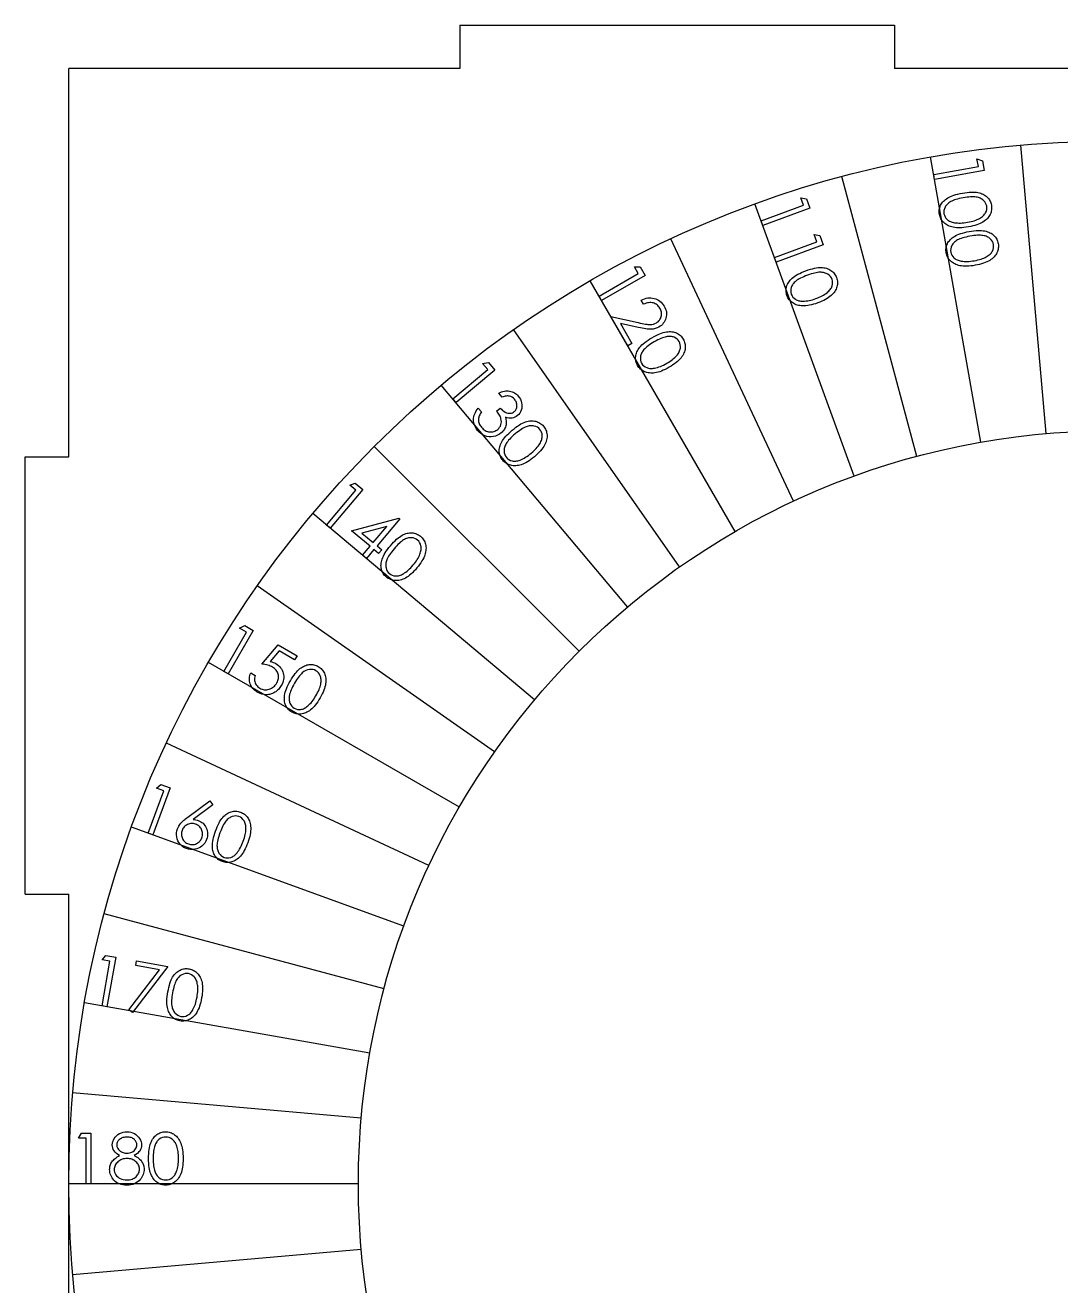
# Model space of a CAD drawing. Header units: millimetres. Extents: x 0 to 150, y -15 to 160.
# Drawn here: x 0 to 71.5, y 73 to 160 of the extents above; entities that cross this region are included whole.
import ezdxf

# ---------------------------------------------------------------- set-up
doc = ezdxf.new("R2010")
doc.units = ezdxf.units.MM

msp = doc.modelspace()

# ---------------------------------------------------------------- linework, layer by layer
at = {"color": 7, "linetype": 'Continuous', "lineweight": 25}
for p, q in [((30, 160), (30, 157)), ((30, 160), (60, 160)), ((60, 160), (60, 157)), ((3, 130.2), (3, 157)), ((30, 157), (3, 157)), ((90, 157), (60, 157)), ((0, 100), (0, 130.2)), ((0, 130.2), (3, 130.2)), ((0, 100), (3, 100)), ((3, 70.2), (3, 100))]:
    msp.add_line(p, q, dxfattribs=at)
at = {"color": 7, "linetype": 'Continuous'}
for p, q in [((70.468, 131.802), (68.725, 151.726)), ((65.97, 131.21), (62.497, 150.906)), ((61.541, 130.228), (56.365, 149.547)), ((57.215, 128.864), (50.375, 147.658)), ((53.024, 127.128), (44.571, 145.254)), ((49, 125.033), (39, 142.354)), ((45.174, 122.596), (33.702, 138.979)), ((41.575, 119.834), (28.719, 135.155)), ((38.23, 116.77), (24.088, 130.912)), ((35.166, 113.425), (19.845, 126.281)), ((32.404, 109.826), (16.021, 121.298)), ((29.967, 106), (12.646, 116)), ((27.872, 101.976), (9.746, 110.429)), ((26.136, 97.785), (7.342, 104.625)), ((24.772, 93.459), (5.453, 98.635)), ((23.79, 89.03), (4.094, 92.503)), ((23.198, 84.532), (3.274, 86.275)), ((23, 80), (3, 80)), ((23.198, 75.468), (3.274, 73.725))]:
    msp.add_line(p, q, dxfattribs=at)
at = {"color": 7, "linetype": 'Continuous', "flags": 128}
for points in [[(66.069, 150.629), (66.187, 149.957), (66.187, 149.957), (62.771, 149.355), (62.771, 149.355), (62.711, 149.694), (62.711, 149.694), (65.793, 150.237), (65.793, 150.237), (65.699, 150.774), (65.699, 150.774), (66.069, 150.629)], [(53.935, 148.004), (54.168, 147.365), (54.168, 147.365), (50.912, 146.18), (50.912, 146.18), (50.795, 146.502), (50.795, 146.502), (53.732, 147.571), (53.732, 147.571), (53.545, 148.083), (53.545, 148.083), (53.935, 148.004)], [(64.699, 148.405), (64.863, 148.431), (65.019, 148.452), (65.166, 148.466), (65.304, 148.474), (65.433, 148.476), (65.554, 148.471), (65.666, 148.461), (65.769, 148.444), (65.865, 148.422), (65.957, 148.395), (66.043, 148.363), (66.125, 148.326), (66.201, 148.285), (66.273, 148.239), (66.339, 148.188), (66.401, 148.133), (66.458, 148.073), (66.508, 148.011), (66.554, 147.946), (66.593, 147.878), (66.628, 147.806), (66.656, 147.732), (66.679, 147.655), (66.696, 147.574), (66.696, 147.574), (66.707, 147.491), (66.713, 147.41), (66.712, 147.329), (66.704, 147.249), (66.69, 147.17), (66.67, 147.092), (66.644, 147.015), (66.611, 146.939), (66.571, 146.864), (66.526, 146.792), (66.473, 146.723), (66.414, 146.655), (66.348, 146.591), (66.276, 146.529), (66.196, 146.469), (66.111, 146.412), (66.018, 146.357), (65.915, 146.306), (65.804, 146.259), (65.683, 146.214), (65.553, 146.174), (65.415, 146.137), (65.267, 146.103), (65.11, 146.073), (65.11, 146.073), (64.953, 146.048), (64.802, 146.029), (64.66, 146.016), (64.525, 146.01), (64.397, 146.01), (64.277, 146.016), (64.164, 146.028), (64.058, 146.047), (63.958, 146.071), (63.864, 146.1), (63.775, 146.133), (63.692, 146.172), (63.613, 146.214), (63.54, 146.262), (63.471, 146.315), (63.408, 146.372), (63.35, 146.433), (63.299, 146.496), (63.252, 146.563), (63.212, 146.633), (63.177, 146.705), (63.149, 146.781), (63.125, 146.86), (63.108, 146.941), (63.108, 146.941), (63.097, 147.022), (63.091, 147.103), (63.092, 147.182), (63.099, 147.261), (63.113, 147.338), (63.133, 147.414), (63.159, 147.49), (63.191, 147.564), (63.23, 147.637), (63.275, 147.707), (63.327, 147.774), (63.385, 147.84), (63.449, 147.901), (63.519, 147.962), (63.597, 148.018), (63.68, 148.073), (63.772, 148.125), (63.873, 148.174), (63.986, 148.22), (64.108, 148.262), (64.241, 148.302), (64.383, 148.34), (64.536, 148.374), (64.699, 148.405)], [(64.748, 148.081), (64.608, 148.054), (64.478, 148.026), (64.357, 147.997), (64.245, 147.965), (64.143, 147.932), (64.049, 147.897), (63.966, 147.861), (63.892, 147.823), (63.825, 147.783), (63.763, 147.74), (63.706, 147.696), (63.654, 147.649), (63.607, 147.599), (63.565, 147.548), (63.529, 147.494), (63.496, 147.438), (63.447, 147.324), (63.418, 147.21), (63.409, 147.097), (63.418, 146.984), (63.418, 146.984), (63.448, 146.874), (63.495, 146.77), (63.56, 146.674), (63.644, 146.585), (63.692, 146.545), (63.744, 146.508), (63.801, 146.474), (63.862, 146.445), (63.926, 146.419), (63.995, 146.397), (64.068, 146.379), (64.146, 146.365), (64.146, 146.365), (64.245, 146.352), (64.347, 146.343), (64.454, 146.339), (64.565, 146.341), (64.679, 146.346), (64.798, 146.357), (64.92, 146.372), (65.046, 146.393), (65.046, 146.393), (65.172, 146.416), (65.291, 146.443), (65.404, 146.472), (65.51, 146.503), (65.61, 146.538), (65.703, 146.574), (65.79, 146.613), (65.87, 146.655), (65.945, 146.699), (66.013, 146.745), (66.075, 146.792), (66.131, 146.841), (66.182, 146.892), (66.226, 146.944), (66.264, 146.998), (66.296, 147.054), (66.345, 147.168), (66.374, 147.281), (66.384, 147.394), (66.373, 147.505), (66.373, 147.505), (66.344, 147.615), (66.297, 147.719), (66.23, 147.816), (66.146, 147.906), (66.097, 147.947), (66.044, 147.985), (65.987, 148.018), (65.927, 148.049), (65.862, 148.075), (65.793, 148.097), (65.72, 148.116), (65.644, 148.131), (65.561, 148.141), (65.47, 148.147), (65.37, 148.148), (65.262, 148.145), (65.147, 148.136), (65.022, 148.122), (64.889, 148.104), (64.748, 148.081)], [(54.856, 145.474), (55.088, 144.835), (55.088, 144.835), (51.833, 143.65), (51.833, 143.65), (51.716, 143.972), (51.716, 143.972), (54.652, 145.041), (54.652, 145.041), (54.466, 145.553), (54.466, 145.553), (54.856, 145.474)], [(65.166, 145.753), (65.331, 145.78), (65.487, 145.8), (65.634, 145.815), (65.772, 145.823), (65.901, 145.825), (66.022, 145.82), (66.134, 145.809), (66.237, 145.793), (66.333, 145.77), (66.424, 145.744), (66.511, 145.711), (66.592, 145.675), (66.669, 145.633), (66.74, 145.588), (66.807, 145.537), (66.869, 145.481), (66.925, 145.422), (66.976, 145.359), (67.021, 145.294), (67.061, 145.226), (67.095, 145.155), (67.124, 145.08), (67.146, 145.003), (67.164, 144.923), (67.164, 144.923), (67.175, 144.84), (67.181, 144.758), (67.179, 144.678), (67.171, 144.598), (67.157, 144.519), (67.138, 144.441), (67.111, 144.364), (67.078, 144.287), (67.039, 144.213), (66.993, 144.141), (66.941, 144.071), (66.881, 144.004), (66.815, 143.94), (66.743, 143.877), (66.664, 143.818), (66.578, 143.76), (66.485, 143.705), (66.383, 143.655), (66.271, 143.607), (66.151, 143.563), (66.021, 143.522), (65.882, 143.485), (65.734, 143.452), (65.577, 143.421), (65.577, 143.421), (65.42, 143.396), (65.27, 143.377), (65.128, 143.365), (64.992, 143.358), (64.865, 143.358), (64.744, 143.365), (64.631, 143.377), (64.525, 143.396), (64.426, 143.419), (64.332, 143.448), (64.243, 143.482), (64.159, 143.52), (64.081, 143.563), (64.007, 143.611), (63.939, 143.663), (63.875, 143.72), (63.818, 143.781), (63.766, 143.845), (63.72, 143.912), (63.68, 143.982), (63.645, 144.054), (63.616, 144.13), (63.593, 144.208), (63.575, 144.289), (63.575, 144.289), (63.564, 144.371), (63.559, 144.451), (63.56, 144.531), (63.567, 144.609), (63.581, 144.686), (63.601, 144.763), (63.627, 144.838), (63.659, 144.913), (63.697, 144.986), (63.743, 145.056), (63.794, 145.123), (63.852, 145.188), (63.916, 145.25), (63.987, 145.31), (64.064, 145.367), (64.148, 145.422), (64.239, 145.474), (64.341, 145.523), (64.453, 145.568), (64.576, 145.611), (64.708, 145.651), (64.851, 145.688), (65.004, 145.723), (65.166, 145.753)], [(65.216, 145.429), (65.076, 145.403), (64.945, 145.375), (64.824, 145.345), (64.713, 145.314), (64.61, 145.281), (64.517, 145.246), (64.434, 145.209), (64.359, 145.171), (64.293, 145.131), (64.23, 145.089), (64.173, 145.045), (64.122, 144.998), (64.075, 144.948), (64.033, 144.897), (63.996, 144.843), (63.964, 144.787), (63.915, 144.672), (63.886, 144.559), (63.876, 144.446), (63.886, 144.333), (63.886, 144.333), (63.915, 144.223), (63.962, 144.119), (64.028, 144.023), (64.111, 143.934), (64.159, 143.893), (64.211, 143.856), (64.268, 143.822), (64.329, 143.794), (64.394, 143.768), (64.463, 143.746), (64.536, 143.728), (64.614, 143.714), (64.614, 143.714), (64.713, 143.701), (64.815, 143.692), (64.922, 143.688), (65.032, 143.689), (65.147, 143.695), (65.265, 143.705), (65.388, 143.721), (65.514, 143.741), (65.514, 143.741), (65.639, 143.765), (65.759, 143.792), (65.872, 143.82), (65.977, 143.852), (66.078, 143.886), (66.171, 143.923), (66.257, 143.962), (66.338, 144.003), (66.412, 144.048), (66.48, 144.093), (66.543, 144.14), (66.599, 144.19), (66.649, 144.24), (66.693, 144.293), (66.731, 144.347), (66.763, 144.403), (66.812, 144.517), (66.841, 144.629), (66.851, 144.742), (66.841, 144.854), (66.841, 144.854), (66.811, 144.964), (66.764, 145.068), (66.697, 145.164), (66.613, 145.254), (66.564, 145.296), (66.512, 145.333), (66.455, 145.367), (66.395, 145.397), (66.329, 145.423), (66.261, 145.446), (66.188, 145.465), (66.111, 145.479), (66.029, 145.49), (65.937, 145.496), (65.838, 145.497), (65.73, 145.493), (65.614, 145.484), (65.489, 145.471), (65.357, 145.453), (65.216, 145.429)], [(42.443, 143.313), (42.783, 142.724), (42.783, 142.724), (39.786, 140.993), (39.786, 140.993), (39.614, 141.29), (39.614, 141.29), (42.318, 142.852), (42.318, 142.852), (42.047, 143.323), (42.047, 143.323), (42.443, 143.313)], [(53.895, 143.047), (54.052, 143.101), (54.202, 143.148), (54.344, 143.188), (54.479, 143.22), (54.606, 143.244), (54.725, 143.261), (54.836, 143.269), (54.941, 143.27), (55.04, 143.265), (55.134, 143.254), (55.225, 143.238), (55.311, 143.216), (55.394, 143.189), (55.472, 143.156), (55.547, 143.118), (55.617, 143.074), (55.683, 143.026), (55.744, 142.973), (55.799, 142.917), (55.85, 142.857), (55.896, 142.792), (55.937, 142.724), (55.973, 142.652), (56.004, 142.576), (56.004, 142.576), (56.03, 142.497), (56.049, 142.417), (56.062, 142.338), (56.068, 142.258), (56.068, 142.177), (56.062, 142.097), (56.049, 142.017), (56.03, 141.936), (56.004, 141.856), (55.971, 141.777), (55.931, 141.699), (55.885, 141.623), (55.831, 141.548), (55.771, 141.474), (55.704, 141.402), (55.629, 141.33), (55.547, 141.261), (55.455, 141.193), (55.354, 141.127), (55.243, 141.063), (55.122, 141.001), (54.992, 140.941), (54.852, 140.882), (54.704, 140.825), (54.704, 140.825), (54.554, 140.773), (54.409, 140.728), (54.272, 140.691), (54.14, 140.661), (54.014, 140.638), (53.895, 140.624), (53.781, 140.616), (53.674, 140.616), (53.572, 140.622), (53.474, 140.635), (53.381, 140.652), (53.292, 140.676), (53.207, 140.704), (53.126, 140.738), (53.051, 140.778), (52.978, 140.823), (52.911, 140.873), (52.849, 140.927), (52.793, 140.984), (52.741, 141.046), (52.694, 141.111), (52.652, 141.18), (52.616, 141.254), (52.584, 141.331), (52.584, 141.331), (52.559, 141.409), (52.54, 141.487), (52.527, 141.565), (52.521, 141.644), (52.521, 141.722), (52.527, 141.801), (52.54, 141.88), (52.559, 141.959), (52.585, 142.036), (52.617, 142.114), (52.656, 142.189), (52.702, 142.263), (52.754, 142.335), (52.814, 142.406), (52.879, 142.476), (52.952, 142.544), (53.033, 142.611), (53.125, 142.677), (53.227, 142.741), (53.34, 142.805), (53.463, 142.867), (53.597, 142.928), (53.74, 142.988), (53.895, 143.047)], [(54, 142.736), (53.867, 142.686), (53.743, 142.636), (53.63, 142.585), (53.525, 142.536), (53.43, 142.485), (53.345, 142.435), (53.269, 142.385), (53.203, 142.334), (53.144, 142.283), (53.09, 142.231), (53.042, 142.177), (52.999, 142.122), (52.962, 142.065), (52.93, 142.008), (52.903, 141.948), (52.881, 141.887), (52.853, 141.766), (52.844, 141.649), (52.854, 141.536), (52.883, 141.427), (52.883, 141.427), (52.931, 141.324), (52.994, 141.231), (53.075, 141.147), (53.173, 141.074), (53.227, 141.042), (53.285, 141.015), (53.346, 140.992), (53.412, 140.973), (53.48, 140.959), (53.551, 140.95), (53.626, 140.945), (53.705, 140.945), (53.705, 140.945), (53.804, 140.949), (53.907, 140.958), (54.012, 140.973), (54.121, 140.993), (54.233, 141.018), (54.347, 141.049), (54.465, 141.086), (54.585, 141.128), (54.585, 141.128), (54.704, 141.173), (54.817, 141.22), (54.923, 141.268), (55.022, 141.318), (55.115, 141.368), (55.2, 141.42), (55.279, 141.474), (55.35, 141.529), (55.415, 141.585), (55.475, 141.641), (55.528, 141.698), (55.575, 141.757), (55.615, 141.815), (55.65, 141.874), (55.678, 141.934), (55.699, 141.995), (55.727, 142.116), (55.737, 142.232), (55.727, 142.344), (55.698, 142.452), (55.698, 142.452), (55.65, 142.555), (55.585, 142.649), (55.503, 142.733), (55.404, 142.806), (55.349, 142.838), (55.291, 142.866), (55.229, 142.89), (55.164, 142.909), (55.096, 142.923), (55.024, 142.933), (54.949, 142.939), (54.871, 142.94), (54.788, 142.937), (54.697, 142.926), (54.599, 142.91), (54.494, 142.888), (54.382, 142.859), (54.262, 142.824), (54.134, 142.783), (54, 142.736)], [(42.683, 140.728), (42.517, 141.015), (42.517, 141.015), (42.63, 141.07), (42.743, 141.115), (42.855, 141.148), (42.968, 141.169), (43.081, 141.178), (43.193, 141.177), (43.306, 141.164), (43.418, 141.14), (43.527, 141.105), (43.63, 141.061), (43.726, 141.009), (43.815, 140.946), (43.899, 140.874), (43.975, 140.793), (44.045, 140.702), (44.109, 140.603), (44.109, 140.603), (44.163, 140.5), (44.206, 140.396), (44.237, 140.293), (44.258, 140.19), (44.268, 140.087), (44.265, 139.984), (44.253, 139.881), (44.228, 139.779), (44.195, 139.679), (44.153, 139.586), (44.105, 139.5), (44.048, 139.419), (43.984, 139.345), (43.913, 139.277), (43.834, 139.215), (43.747, 139.16), (43.747, 139.16), (43.617, 139.095), (43.482, 139.048), (43.342, 139.018), (43.198, 139.006), (43.12, 139.006), (43.033, 139.011), (42.937, 139.02), (42.832, 139.034), (42.717, 139.052), (42.594, 139.074), (42.461, 139.102), (42.32, 139.132), (42.32, 139.132), (41.084, 139.414), (41.084, 139.414), (41.883, 138.03), (41.883, 138.03), (41.593, 137.862), (41.593, 137.862), (40.418, 139.898), (40.418, 139.898), (42.316, 139.467), (42.316, 139.467), (42.454, 139.435), (42.583, 139.409), (42.7, 139.386), (42.807, 139.367), (42.904, 139.352), (42.99, 139.341), (43.066, 139.335), (43.131, 139.333), (43.249, 139.34), (43.362, 139.362), (43.47, 139.398), (43.572, 139.448), (43.572, 139.448), (43.632, 139.487), (43.687, 139.53), (43.737, 139.578), (43.78, 139.631), (43.818, 139.688), (43.85, 139.75), (43.877, 139.817), (43.898, 139.888), (43.913, 139.961), (43.92, 140.033), (43.92, 140.105), (43.914, 140.176), (43.899, 140.247), (43.878, 140.317), (43.85, 140.385), (43.814, 140.454), (43.814, 140.454), (43.77, 140.523), (43.722, 140.585), (43.67, 140.641), (43.614, 140.69), (43.553, 140.732), (43.489, 140.768), (43.419, 140.798), (43.346, 140.821), (43.27, 140.837), (43.192, 140.845), (43.111, 140.845), (43.03, 140.838), (42.946, 140.822), (42.86, 140.798), (42.773, 140.767), (42.683, 140.728)], [(43.266, 138.423), (43.411, 138.505), (43.551, 138.577), (43.683, 138.64), (43.81, 138.695), (43.932, 138.741), (44.046, 138.777), (44.155, 138.805), (44.257, 138.825), (44.355, 138.837), (44.45, 138.843), (44.542, 138.843), (44.631, 138.836), (44.716, 138.824), (44.799, 138.805), (44.879, 138.78), (44.956, 138.749), (45.029, 138.713), (45.098, 138.672), (45.163, 138.626), (45.224, 138.575), (45.28, 138.52), (45.332, 138.46), (45.38, 138.395), (45.424, 138.326), (45.424, 138.326), (45.462, 138.252), (45.495, 138.178), (45.521, 138.101), (45.541, 138.024), (45.555, 137.945), (45.562, 137.865), (45.564, 137.784), (45.559, 137.701), (45.548, 137.618), (45.529, 137.535), (45.504, 137.452), (45.471, 137.368), (45.431, 137.285), (45.385, 137.202), (45.331, 137.119), (45.271, 137.036), (45.202, 136.953), (45.123, 136.87), (45.035, 136.788), (44.937, 136.706), (44.829, 136.623), (44.711, 136.541), (44.584, 136.459), (44.448, 136.377), (44.448, 136.377), (44.309, 136.3), (44.175, 136.231), (44.046, 136.171), (43.921, 136.119), (43.802, 136.075), (43.687, 136.039), (43.576, 136.012), (43.471, 135.994), (43.369, 135.983), (43.271, 135.978), (43.177, 135.978), (43.085, 135.986), (42.996, 136), (42.911, 136.019), (42.829, 136.044), (42.75, 136.077), (42.675, 136.114), (42.605, 136.156), (42.539, 136.203), (42.478, 136.255), (42.42, 136.311), (42.367, 136.372), (42.319, 136.438), (42.275, 136.508), (42.275, 136.508), (42.236, 136.58), (42.204, 136.654), (42.178, 136.729), (42.159, 136.805), (42.145, 136.882), (42.137, 136.96), (42.135, 137.04), (42.14, 137.121), (42.152, 137.202), (42.17, 137.283), (42.196, 137.364), (42.228, 137.445), (42.267, 137.525), (42.313, 137.605), (42.365, 137.685), (42.425, 137.764), (42.494, 137.844), (42.572, 137.925), (42.662, 138.006), (42.762, 138.088), (42.872, 138.171), (42.993, 138.254), (43.125, 138.338), (43.266, 138.423)], [(43.423, 138.136), (43.301, 138.064), (43.189, 137.993), (43.085, 137.924), (42.991, 137.856), (42.907, 137.79), (42.832, 137.726), (42.766, 137.663), (42.709, 137.602), (42.66, 137.542), (42.616, 137.481), (42.579, 137.42), (42.546, 137.358), (42.519, 137.296), (42.497, 137.233), (42.48, 137.17), (42.47, 137.107), (42.463, 136.983), (42.474, 136.866), (42.504, 136.757), (42.552, 136.654), (42.552, 136.654), (42.616, 136.561), (42.696, 136.48), (42.79, 136.412), (42.898, 136.357), (42.958, 136.335), (43.02, 136.319), (43.084, 136.307), (43.151, 136.3), (43.22, 136.298), (43.292, 136.301), (43.367, 136.309), (43.444, 136.322), (43.444, 136.322), (43.542, 136.343), (43.641, 136.37), (43.742, 136.403), (43.845, 136.442), (43.951, 136.486), (44.059, 136.537), (44.168, 136.593), (44.279, 136.654), (44.279, 136.654), (44.39, 136.72), (44.492, 136.785), (44.588, 136.851), (44.677, 136.917), (44.758, 136.983), (44.833, 137.05), (44.901, 137.116), (44.962, 137.182), (45.017, 137.249), (45.065, 137.315), (45.107, 137.38), (45.143, 137.445), (45.173, 137.51), (45.197, 137.574), (45.213, 137.638), (45.225, 137.702), (45.232, 137.825), (45.22, 137.941), (45.192, 138.05), (45.144, 138.151), (45.144, 138.151), (45.079, 138.245), (44.999, 138.326), (44.903, 138.394), (44.793, 138.449), (44.734, 138.472), (44.671, 138.488), (44.606, 138.501), (44.539, 138.508), (44.469, 138.511), (44.397, 138.508), (44.323, 138.501), (44.246, 138.488), (44.164, 138.47), (44.077, 138.444), (43.984, 138.411), (43.884, 138.371), (43.778, 138.324), (43.666, 138.268), (43.547, 138.206), (43.423, 138.136)], [(31.972, 136.71), (32.414, 136.184), (32.414, 136.184), (29.739, 133.94), (29.739, 133.94), (29.516, 134.206), (29.516, 134.206), (31.929, 136.231), (31.929, 136.231), (31.576, 136.651), (31.576, 136.651), (31.972, 136.71)], [(32.919, 134.324), (32.689, 134.597), (32.689, 134.597), (32.787, 134.644), (32.883, 134.682), (32.979, 134.712), (33.073, 134.734), (33.166, 134.747), (33.258, 134.752), (33.348, 134.75), (33.438, 134.738), (33.525, 134.719), (33.608, 134.693), (33.688, 134.66), (33.765, 134.621), (33.838, 134.574), (33.907, 134.52), (33.972, 134.458), (34.035, 134.39), (34.035, 134.39), (34.115, 134.282), (34.181, 134.168), (34.23, 134.047), (34.266, 133.919), (34.286, 133.79), (34.289, 133.665), (34.274, 133.543), (34.244, 133.424), (34.198, 133.312), (34.141, 133.211), (34.071, 133.12), (33.989, 133.041), (33.989, 133.041), (33.901, 132.976), (33.808, 132.925), (33.709, 132.889), (33.608, 132.867), (33.5, 132.859), (33.39, 132.867), (33.274, 132.889), (33.153, 132.925), (33.153, 132.925), (33.187, 132.797), (33.205, 132.669), (33.205, 132.542), (33.189, 132.416), (33.189, 132.416), (33.17, 132.33), (33.144, 132.248), (33.112, 132.17), (33.074, 132.096), (33.029, 132.027), (32.979, 131.961), (32.923, 131.9), (32.86, 131.843), (32.86, 131.843), (32.74, 131.756), (32.612, 131.686), (32.473, 131.633), (32.325, 131.598), (32.173, 131.582), (32.023, 131.587), (31.876, 131.612), (31.731, 131.658), (31.592, 131.723), (31.462, 131.806), (31.341, 131.907), (31.23, 132.026), (31.23, 132.026), (31.162, 132.113), (31.103, 132.202), (31.054, 132.293), (31.014, 132.385), (30.983, 132.479), (30.961, 132.575), (30.948, 132.671), (30.945, 132.77), (30.951, 132.87), (30.968, 132.969), (30.994, 133.068), (31.03, 133.168), (31.077, 133.267), (31.133, 133.366), (31.2, 133.464), (31.276, 133.563), (31.276, 133.563), (31.496, 133.302), (31.496, 133.302), (31.448, 133.231), (31.407, 133.161), (31.372, 133.094), (31.342, 133.029), (31.319, 132.966), (31.302, 132.904), (31.291, 132.845), (31.286, 132.787), (31.286, 132.787), (31.287, 132.716), (31.295, 132.645), (31.311, 132.575), (31.333, 132.507), (31.363, 132.439), (31.398, 132.372), (31.442, 132.306), (31.492, 132.242), (31.492, 132.242), (31.555, 132.173), (31.619, 132.113), (31.687, 132.06), (31.757, 132.016), (31.829, 131.98), (31.903, 131.952), (31.98, 131.932), (32.06, 131.92), (32.139, 131.917), (32.215, 131.92), (32.289, 131.93), (32.36, 131.948), (32.428, 131.972), (32.494, 132.004), (32.557, 132.042), (32.617, 132.088), (32.617, 132.088), (32.689, 132.158), (32.75, 132.237), (32.799, 132.325), (32.835, 132.422), (32.859, 132.523), (32.868, 132.625), (32.862, 132.727), (32.842, 132.83), (32.825, 132.883), (32.803, 132.941), (32.774, 133.001), (32.74, 133.066), (32.7, 133.134), (32.653, 133.206), (32.601, 133.282), (32.543, 133.361), (32.543, 133.361), (32.788, 133.567), (32.788, 133.567), (32.867, 133.48), (32.951, 133.405), (33.04, 133.34), (33.133, 133.286), (33.226, 133.245), (33.316, 133.218), (33.401, 133.205), (33.482, 133.206), (33.558, 133.219), (33.629, 133.243), (33.695, 133.276), (33.757, 133.321), (33.757, 133.321), (33.798, 133.358), (33.834, 133.4), (33.865, 133.445), (33.891, 133.492), (33.911, 133.542), (33.927, 133.596), (33.937, 133.653), (33.942, 133.713), (33.942, 133.774), (33.936, 133.834), (33.923, 133.893), (33.906, 133.95), (33.882, 134.007), (33.852, 134.063), (33.816, 134.118), (33.775, 134.171), (33.775, 134.171), (33.698, 134.25), (33.615, 134.312), (33.524, 134.358), (33.426, 134.388), (33.374, 134.397), (33.319, 134.401), (33.26, 134.4), (33.198, 134.395), (33.133, 134.384), (33.065, 134.369), (32.994, 134.348), (32.919, 134.324)], [(33.616, 132.033), (33.747, 132.139), (33.872, 132.236), (33.993, 132.322), (34.109, 132.399), (34.221, 132.466), (34.329, 132.522), (34.432, 132.569), (34.53, 132.606), (34.625, 132.635), (34.719, 132.658), (34.81, 132.674), (34.899, 132.683), (34.986, 132.685), (35.072, 132.681), (35.156, 132.671), (35.237, 132.653), (35.317, 132.63), (35.392, 132.602), (35.465, 132.567), (35.534, 132.528), (35.599, 132.482), (35.662, 132.432), (35.72, 132.376), (35.776, 132.315), (35.776, 132.315), (35.827, 132.249), (35.873, 132.18), (35.913, 132.109), (35.946, 132.036), (35.974, 131.959), (35.995, 131.882), (36.011, 131.801), (36.021, 131.717), (36.024, 131.633), (36.021, 131.546), (36.009, 131.459), (35.992, 131.371), (35.967, 131.281), (35.936, 131.191), (35.896, 131.099), (35.851, 131.006), (35.797, 130.911), (35.733, 130.816), (35.659, 130.718), (35.577, 130.619), (35.484, 130.519), (35.382, 130.416), (35.27, 130.312), (35.148, 130.207), (35.148, 130.207), (35.024, 130.106), (34.903, 130.014), (34.785, 129.932), (34.671, 129.858), (34.559, 129.794), (34.451, 129.739), (34.346, 129.693), (34.245, 129.655), (34.146, 129.627), (34.049, 129.604), (33.954, 129.589), (33.862, 129.58), (33.772, 129.578), (33.684, 129.583), (33.598, 129.594), (33.515, 129.611), (33.434, 129.635), (33.357, 129.665), (33.283, 129.7), (33.213, 129.74), (33.146, 129.787), (33.083, 129.838), (33.023, 129.895), (32.966, 129.957), (32.966, 129.957), (32.915, 130.022), (32.87, 130.089), (32.832, 130.16), (32.799, 130.232), (32.772, 130.306), (32.75, 130.383), (32.735, 130.461), (32.726, 130.542), (32.723, 130.625), (32.727, 130.709), (32.738, 130.794), (32.756, 130.88), (32.781, 130.967), (32.812, 131.054), (32.85, 131.143), (32.896, 131.232), (32.95, 131.323), (33.014, 131.417), (33.088, 131.514), (33.174, 131.613), (33.269, 131.714), (33.374, 131.818), (33.49, 131.924), (33.616, 132.033)], [(33.823, 131.776), (33.715, 131.683), (33.615, 131.593), (33.524, 131.506), (33.442, 131.422), (33.37, 131.342), (33.306, 131.265), (33.252, 131.192), (33.206, 131.121), (33.168, 131.052), (33.135, 130.984), (33.108, 130.917), (33.086, 130.849), (33.07, 130.783), (33.06, 130.717), (33.054, 130.652), (33.055, 130.587), (33.069, 130.462), (33.102, 130.348), (33.15, 130.244), (33.216, 130.151), (33.216, 130.151), (33.297, 130.07), (33.39, 130.004), (33.495, 129.953), (33.612, 129.917), (33.675, 129.906), (33.739, 129.899), (33.805, 129.899), (33.873, 129.904), (33.942, 129.914), (34.013, 129.93), (34.086, 129.951), (34.16, 129.977), (34.16, 129.977), (34.253, 130.015), (34.347, 130.059), (34.442, 130.11), (34.538, 130.167), (34.635, 130.229), (34.733, 130.298), (34.832, 130.373), (34.932, 130.454), (34.932, 130.454), (35.03, 130.538), (35.12, 130.622), (35.204, 130.704), (35.28, 130.784), (35.35, 130.864), (35.413, 130.943), (35.469, 131.021), (35.518, 131.098), (35.561, 131.173), (35.597, 131.247), (35.627, 131.32), (35.652, 131.391), (35.67, 131.46), (35.682, 131.528), (35.687, 131.595), (35.687, 131.66), (35.673, 131.783), (35.642, 131.897), (35.594, 131.999), (35.529, 132.092), (35.529, 132.092), (35.448, 132.173), (35.354, 132.24), (35.248, 132.29), (35.129, 132.326), (35.066, 132.337), (35, 132.344), (34.934, 132.345), (34.866, 132.341), (34.796, 132.331), (34.725, 132.316), (34.652, 132.295), (34.578, 132.27), (34.5, 132.238), (34.418, 132.197), (34.331, 132.148), (34.239, 132.09), (34.142, 132.025), (34.041, 131.95), (33.935, 131.867), (33.823, 131.776)], [(22.778, 128.377), (23.304, 127.936), (23.304, 127.936), (21.06, 125.261), (21.06, 125.261), (20.794, 125.484), (20.794, 125.484), (22.819, 127.897), (22.819, 127.897), (22.399, 128.25), (22.399, 128.25), (22.778, 128.377)], [(25.794, 125.961), (25.849, 125.916), (25.849, 125.916), (24.285, 124.052), (24.285, 124.052), (24.608, 123.781), (24.608, 123.781), (24.393, 123.524), (24.393, 123.524), (24.069, 123.796), (24.069, 123.796), (23.548, 123.174), (23.548, 123.174), (23.28, 123.398), (23.28, 123.398), (23.802, 124.02), (23.802, 124.02), (22.524, 125.093), (22.524, 125.093), (25.794, 125.961)], [(24.017, 124.277), (24.952, 125.391), (24.952, 125.391), (23.23, 124.937), (23.23, 124.937), (24.017, 124.277)], [(25.209, 124.056), (25.319, 124.183), (25.426, 124.3), (25.53, 124.406), (25.632, 124.502), (25.73, 124.587), (25.826, 124.661), (25.919, 124.726), (26.01, 124.779), (26.098, 124.824), (26.187, 124.863), (26.274, 124.894), (26.36, 124.919), (26.446, 124.936), (26.531, 124.947), (26.615, 124.951), (26.698, 124.948), (26.78, 124.939), (26.86, 124.924), (26.937, 124.903), (27.012, 124.876), (27.084, 124.843), (27.154, 124.804), (27.222, 124.76), (27.287, 124.708), (27.287, 124.708), (27.35, 124.652), (27.407, 124.593), (27.458, 124.53), (27.504, 124.463), (27.544, 124.393), (27.579, 124.32), (27.608, 124.243), (27.632, 124.163), (27.65, 124.08), (27.661, 123.995), (27.666, 123.907), (27.664, 123.817), (27.655, 123.725), (27.639, 123.63), (27.617, 123.533), (27.588, 123.433), (27.551, 123.331), (27.505, 123.225), (27.45, 123.116), (27.386, 123.005), (27.312, 122.889), (27.228, 122.77), (27.137, 122.649), (27.035, 122.524), (27.035, 122.524), (26.93, 122.403), (26.827, 122.292), (26.726, 122.19), (26.626, 122.097), (26.527, 122.015), (26.431, 121.942), (26.335, 121.878), (26.241, 121.824), (26.149, 121.778), (26.058, 121.74), (25.967, 121.708), (25.878, 121.684), (25.79, 121.665), (25.702, 121.655), (25.615, 121.651), (25.53, 121.654), (25.446, 121.664), (25.365, 121.68), (25.286, 121.701), (25.21, 121.729), (25.136, 121.762), (25.065, 121.802), (24.996, 121.848), (24.929, 121.899), (24.929, 121.899), (24.868, 121.954), (24.812, 122.013), (24.762, 122.075), (24.716, 122.14), (24.677, 122.209), (24.643, 122.28), (24.614, 122.355), (24.591, 122.434), (24.574, 122.515), (24.564, 122.598), (24.559, 122.684), (24.562, 122.771), (24.572, 122.86), (24.587, 122.952), (24.61, 123.046), (24.639, 123.142), (24.676, 123.242), (24.723, 123.345), (24.78, 123.453), (24.847, 123.566), (24.922, 123.682), (25.009, 123.803), (25.104, 123.927), (25.209, 124.056)], [(25.457, 123.84), (25.366, 123.729), (25.284, 123.623), (25.21, 123.521), (25.144, 123.425), (25.087, 123.333), (25.037, 123.247), (24.996, 123.164), (24.964, 123.087), (24.938, 123.012), (24.918, 122.939), (24.903, 122.869), (24.893, 122.799), (24.889, 122.731), (24.89, 122.663), (24.896, 122.598), (24.908, 122.534), (24.944, 122.414), (24.995, 122.308), (25.061, 122.214), (25.142, 122.133), (25.142, 122.133), (25.236, 122.067), (25.339, 122.018), (25.451, 121.986), (25.573, 121.971), (25.637, 121.971), (25.701, 121.977), (25.766, 121.987), (25.832, 122.004), (25.898, 122.027), (25.966, 122.055), (26.034, 122.088), (26.102, 122.127), (26.102, 122.127), (26.187, 122.18), (26.272, 122.24), (26.357, 122.306), (26.442, 122.379), (26.527, 122.457), (26.611, 122.542), (26.696, 122.633), (26.78, 122.731), (26.78, 122.731), (26.861, 122.83), (26.936, 122.928), (27.004, 123.023), (27.066, 123.116), (27.12, 123.207), (27.169, 123.295), (27.21, 123.381), (27.245, 123.465), (27.274, 123.547), (27.297, 123.627), (27.315, 123.703), (27.326, 123.777), (27.332, 123.849), (27.332, 123.918), (27.326, 123.985), (27.315, 124.049), (27.279, 124.168), (27.228, 124.274), (27.163, 124.367), (27.083, 124.446), (27.083, 124.446), (26.989, 124.513), (26.885, 124.562), (26.771, 124.593), (26.648, 124.608), (26.583, 124.608), (26.519, 124.603), (26.453, 124.593), (26.387, 124.577), (26.32, 124.555), (26.253, 124.527), (26.184, 124.495), (26.115, 124.457), (26.044, 124.412), (25.971, 124.357), (25.893, 124.294), (25.813, 124.221), (25.729, 124.14), (25.642, 124.049), (25.551, 123.949), (25.457, 123.84)], [(15.149, 118.551), (15.738, 118.211), (15.738, 118.211), (14.007, 115.214), (14.007, 115.214), (13.71, 115.386), (13.71, 115.386), (15.272, 118.09), (15.272, 118.09), (14.801, 118.361), (14.801, 118.361), (15.149, 118.551)], [(18.761, 116.466), (18.596, 116.181), (18.596, 116.181), (17.528, 116.797), (17.528, 116.797), (16.908, 116.067), (16.908, 116.067), (17.018, 116.036), (17.118, 116.001), (17.21, 115.963), (17.293, 115.92), (17.293, 115.92), (17.391, 115.858), (17.479, 115.79), (17.558, 115.715), (17.627, 115.635), (17.688, 115.549), (17.738, 115.457), (17.779, 115.359), (17.81, 115.255), (17.831, 115.149), (17.842, 115.042), (17.841, 114.935), (17.829, 114.828), (17.806, 114.721), (17.772, 114.614), (17.727, 114.507), (17.671, 114.4), (17.671, 114.4), (17.627, 114.329), (17.579, 114.261), (17.528, 114.197), (17.473, 114.136), (17.416, 114.08), (17.354, 114.028), (17.289, 113.981), (17.221, 113.937), (17.151, 113.897), (17.08, 113.864), (17.008, 113.835), (16.935, 113.812), (16.861, 113.794), (16.786, 113.781), (16.71, 113.774), (16.633, 113.772), (16.479, 113.784), (16.325, 113.819), (16.171, 113.874), (16.018, 113.952), (16.018, 113.952), (15.931, 114.007), (15.851, 114.067), (15.779, 114.132), (15.715, 114.202), (15.657, 114.277), (15.608, 114.357), (15.566, 114.441), (15.532, 114.53), (15.506, 114.623), (15.488, 114.716), (15.48, 114.809), (15.48, 114.903), (15.488, 114.997), (15.506, 115.091), (15.532, 115.187), (15.566, 115.282), (15.566, 115.282), (15.874, 115.104), (15.874, 115.104), (15.846, 115.01), (15.83, 114.92), (15.823, 114.835), (15.828, 114.756), (15.844, 114.678), (15.868, 114.603), (15.903, 114.528), (15.947, 114.454), (16.001, 114.385), (16.06, 114.323), (16.126, 114.268), (16.198, 114.221), (16.198, 114.221), (16.273, 114.183), (16.348, 114.153), (16.426, 114.132), (16.505, 114.118), (16.585, 114.114), (16.667, 114.118), (16.75, 114.131), (16.834, 114.152), (16.917, 114.181), (16.996, 114.218), (17.07, 114.261), (17.139, 114.313), (17.204, 114.371), (17.263, 114.437), (17.319, 114.51), (17.37, 114.591), (17.37, 114.591), (17.41, 114.666), (17.442, 114.742), (17.465, 114.818), (17.481, 114.894), (17.488, 114.969), (17.488, 115.044), (17.48, 115.119), (17.463, 115.194), (17.439, 115.267), (17.407, 115.337), (17.369, 115.403), (17.322, 115.465), (17.268, 115.524), (17.207, 115.579), (17.138, 115.631), (17.062, 115.678), (17.062, 115.678), (16.992, 115.715), (16.916, 115.749), (16.834, 115.78), (16.745, 115.808), (16.65, 115.832), (16.549, 115.854), (16.441, 115.873), (16.327, 115.889), (16.327, 115.889), (17.463, 117.216), (17.463, 117.216), (18.761, 116.466)], [(18.307, 114.729), (18.392, 114.872), (18.477, 115.004), (18.559, 115.126), (18.642, 115.236), (18.724, 115.336), (18.805, 115.426), (18.884, 115.504), (18.963, 115.572), (19.043, 115.631), (19.122, 115.684), (19.202, 115.729), (19.282, 115.769), (19.362, 115.8), (19.444, 115.825), (19.525, 115.844), (19.607, 115.856), (19.688, 115.86), (19.769, 115.86), (19.847, 115.852), (19.925, 115.839), (20.002, 115.819), (20.077, 115.793), (20.151, 115.761), (20.223, 115.722), (20.223, 115.722), (20.293, 115.678), (20.359, 115.63), (20.42, 115.577), (20.476, 115.52), (20.528, 115.459), (20.574, 115.394), (20.616, 115.324), (20.653, 115.25), (20.685, 115.172), (20.711, 115.091), (20.73, 115.006), (20.743, 114.917), (20.75, 114.826), (20.752, 114.731), (20.747, 114.632), (20.736, 114.53), (20.718, 114.423), (20.691, 114.312), (20.656, 114.197), (20.612, 114.076), (20.56, 113.951), (20.499, 113.822), (20.43, 113.687), (20.353, 113.547), (20.353, 113.547), (20.272, 113.411), (20.19, 113.285), (20.108, 113.167), (20.026, 113.06), (19.944, 112.963), (19.862, 112.874), (19.78, 112.796), (19.698, 112.727), (19.616, 112.667), (19.533, 112.613), (19.451, 112.567), (19.367, 112.527), (19.284, 112.494), (19.2, 112.468), (19.117, 112.45), (19.033, 112.438), (18.949, 112.433), (18.867, 112.435), (18.787, 112.443), (18.707, 112.456), (18.63, 112.476), (18.554, 112.502), (18.479, 112.535), (18.405, 112.574), (18.405, 112.574), (18.336, 112.617), (18.271, 112.665), (18.211, 112.717), (18.156, 112.773), (18.105, 112.833), (18.06, 112.897), (18.019, 112.966), (17.982, 113.038), (17.952, 113.114), (17.927, 113.193), (17.909, 113.276), (17.896, 113.362), (17.89, 113.451), (17.889, 113.544), (17.895, 113.639), (17.907, 113.738), (17.926, 113.841), (17.954, 113.951), (17.991, 114.066), (18.036, 114.187), (18.091, 114.314), (18.154, 114.446), (18.226, 114.584), (18.307, 114.729)], [(18.586, 114.559), (18.517, 114.436), (18.454, 114.318), (18.4, 114.207), (18.352, 114.101), (18.311, 114.001), (18.278, 113.908), (18.252, 113.821), (18.234, 113.74), (18.222, 113.662), (18.215, 113.588), (18.212, 113.516), (18.215, 113.447), (18.222, 113.379), (18.235, 113.314), (18.252, 113.251), (18.274, 113.191), (18.33, 113.08), (18.398, 112.984), (18.479, 112.904), (18.571, 112.839), (18.571, 112.839), (18.674, 112.791), (18.784, 112.761), (18.899, 112.749), (19.02, 112.755), (19.083, 112.766), (19.144, 112.783), (19.206, 112.804), (19.268, 112.832), (19.329, 112.865), (19.39, 112.904), (19.451, 112.949), (19.511, 112.998), (19.511, 112.998), (19.585, 113.065), (19.657, 113.138), (19.728, 113.217), (19.799, 113.302), (19.868, 113.393), (19.936, 113.49), (20.002, 113.594), (20.068, 113.703), (20.068, 113.703), (20.13, 113.815), (20.187, 113.923), (20.237, 114.028), (20.281, 114.129), (20.319, 114.228), (20.351, 114.322), (20.376, 114.413), (20.396, 114.502), (20.41, 114.587), (20.419, 114.668), (20.422, 114.746), (20.421, 114.82), (20.414, 114.891), (20.402, 114.959), (20.385, 115.023), (20.363, 115.083), (20.307, 115.193), (20.24, 115.288), (20.16, 115.368), (20.068, 115.431), (20.068, 115.431), (19.965, 115.48), (19.855, 115.51), (19.739, 115.522), (19.616, 115.515), (19.491, 115.487), (19.366, 115.439), (19.243, 115.368), (19.122, 115.276), (19.061, 115.22), (18.998, 115.154), (18.933, 115.078), (18.867, 114.993), (18.799, 114.899), (18.73, 114.795), (18.659, 114.682), (18.586, 114.559)], [(9.366, 107.576), (10.005, 107.343), (10.005, 107.343), (8.82, 104.088), (8.82, 104.088), (8.498, 104.205), (8.498, 104.205), (9.566, 107.141), (9.566, 107.141), (9.054, 107.328), (9.054, 107.328), (9.366, 107.576)], [(12.749, 106.437), (12.953, 106.164), (12.953, 106.164), (11.589, 105.152), (11.589, 105.152), (11.686, 105.146), (11.777, 105.134), (11.863, 105.115), (11.943, 105.091), (11.943, 105.091), (12.036, 105.051), (12.123, 105.005), (12.203, 104.952), (12.276, 104.891), (12.341, 104.822), (12.401, 104.746), (12.453, 104.662), (12.498, 104.572), (12.536, 104.477), (12.563, 104.381), (12.58, 104.284), (12.588, 104.186), (12.585, 104.087), (12.572, 103.987), (12.55, 103.886), (12.517, 103.785), (12.517, 103.785), (12.459, 103.651), (12.388, 103.529), (12.301, 103.42), (12.202, 103.324), (12.09, 103.243), (11.97, 103.177), (11.839, 103.129), (11.7, 103.097), (11.556, 103.083), (11.414, 103.088), (11.274, 103.111), (11.134, 103.152), (11.134, 103.152), (11.006, 103.208), (10.888, 103.278), (10.781, 103.363), (10.685, 103.463), (10.603, 103.574), (10.537, 103.693), (10.489, 103.821), (10.458, 103.958), (10.445, 104.098), (10.449, 104.236), (10.471, 104.373), (10.511, 104.507), (10.511, 104.507), (10.552, 104.606), (10.605, 104.704), (10.669, 104.801), (10.744, 104.897), (10.786, 104.946), (10.834, 104.995), (10.887, 105.047), (10.945, 105.099), (11.008, 105.153), (11.075, 105.208), (11.148, 105.265), (11.226, 105.322), (11.226, 105.322), (12.749, 106.437)], [(13.138, 104.358), (13.197, 104.513), (13.257, 104.659), (13.318, 104.793), (13.381, 104.916), (13.443, 105.029), (13.508, 105.131), (13.573, 105.222), (13.639, 105.303), (13.706, 105.375), (13.776, 105.441), (13.846, 105.5), (13.919, 105.552), (13.992, 105.597), (14.068, 105.637), (14.145, 105.669), (14.224, 105.695), (14.303, 105.714), (14.382, 105.727), (14.461, 105.733), (14.54, 105.734), (14.619, 105.728), (14.697, 105.715), (14.776, 105.696), (14.854, 105.671), (14.854, 105.671), (14.931, 105.639), (15.005, 105.603), (15.074, 105.562), (15.139, 105.515), (15.2, 105.463), (15.258, 105.407), (15.311, 105.346), (15.361, 105.279), (15.406, 105.208), (15.445, 105.133), (15.479, 105.052), (15.507, 104.968), (15.53, 104.878), (15.548, 104.785), (15.56, 104.687), (15.567, 104.584), (15.568, 104.476), (15.561, 104.362), (15.546, 104.241), (15.523, 104.115), (15.494, 103.983), (15.457, 103.845), (15.412, 103.7), (15.36, 103.549), (15.36, 103.549), (15.303, 103.401), (15.245, 103.262), (15.185, 103.132), (15.122, 103.012), (15.059, 102.902), (14.993, 102.801), (14.926, 102.709), (14.857, 102.627), (14.786, 102.553), (14.714, 102.486), (14.641, 102.426), (14.566, 102.372), (14.489, 102.325), (14.411, 102.285), (14.332, 102.252), (14.252, 102.226), (14.17, 102.207), (14.089, 102.194), (14.008, 102.188), (13.928, 102.188), (13.848, 102.194), (13.768, 102.207), (13.688, 102.226), (13.609, 102.252), (13.609, 102.252), (13.533, 102.283), (13.461, 102.318), (13.393, 102.359), (13.329, 102.404), (13.269, 102.455), (13.213, 102.51), (13.161, 102.57), (13.112, 102.635), (13.069, 102.705), (13.031, 102.779), (12.998, 102.857), (12.971, 102.939), (12.95, 103.026), (12.933, 103.118), (12.922, 103.212), (12.917, 103.312), (12.917, 103.417), (12.926, 103.53), (12.943, 103.65), (12.966, 103.777), (12.998, 103.911), (13.037, 104.053), (13.084, 104.201), (13.138, 104.358)], [(13.443, 104.239), (13.396, 104.105), (13.356, 103.979), (13.32, 103.859), (13.292, 103.746), (13.269, 103.641), (13.253, 103.544), (13.243, 103.453), (13.238, 103.37), (13.24, 103.292), (13.245, 103.218), (13.255, 103.146), (13.27, 103.078), (13.289, 103.012), (13.313, 102.951), (13.341, 102.892), (13.373, 102.836), (13.447, 102.736), (13.532, 102.654), (13.625, 102.59), (13.727, 102.542), (13.727, 102.542), (13.837, 102.512), (13.949, 102.501), (14.065, 102.51), (14.184, 102.537), (14.243, 102.558), (14.301, 102.585), (14.359, 102.618), (14.414, 102.655), (14.469, 102.699), (14.523, 102.747), (14.575, 102.802), (14.626, 102.862), (14.626, 102.862), (14.687, 102.94), (14.745, 103.025), (14.802, 103.115), (14.856, 103.211), (14.909, 103.313), (14.958, 103.421), (15.006, 103.535), (15.052, 103.654), (15.052, 103.654), (15.094, 103.774), (15.13, 103.891), (15.162, 104.003), (15.187, 104.11), (15.207, 104.214), (15.223, 104.313), (15.232, 104.407), (15.236, 104.497), (15.235, 104.584), (15.23, 104.665), (15.22, 104.743), (15.206, 104.816), (15.187, 104.884), (15.163, 104.949), (15.135, 105.008), (15.103, 105.065), (15.029, 105.163), (14.946, 105.245), (14.854, 105.31), (14.752, 105.357), (14.752, 105.357), (14.642, 105.387), (14.529, 105.398), (14.412, 105.388), (14.292, 105.36), (14.232, 105.338), (14.173, 105.311), (14.116, 105.279), (14.059, 105.241), (14.004, 105.198), (13.95, 105.15), (13.898, 105.097), (13.846, 105.038), (13.796, 104.972), (13.745, 104.896), (13.695, 104.811), (13.644, 104.715), (13.594, 104.611), (13.544, 104.497), (13.494, 104.373), (13.443, 104.239)], [(11.762, 104.833), (11.691, 104.856), (11.621, 104.871), (11.551, 104.878), (11.481, 104.879), (11.411, 104.872), (11.342, 104.858), (11.274, 104.837), (11.205, 104.809), (11.14, 104.775), (11.079, 104.735), (11.024, 104.691), (10.974, 104.643), (10.93, 104.588), (10.891, 104.529), (10.857, 104.465), (10.828, 104.397), (10.828, 104.397), (10.806, 104.326), (10.791, 104.256), (10.784, 104.186), (10.783, 104.116), (10.789, 104.046), (10.803, 103.977), (10.824, 103.909), (10.852, 103.84), (10.887, 103.775), (10.926, 103.714), (10.97, 103.659), (11.019, 103.61), (11.072, 103.565), (11.131, 103.527), (11.194, 103.493), (11.263, 103.464), (11.263, 103.464), (11.334, 103.442), (11.404, 103.427), (11.474, 103.419), (11.544, 103.419), (11.613, 103.425), (11.682, 103.439), (11.751, 103.46), (11.819, 103.488), (11.885, 103.522), (11.945, 103.562), (12, 103.606), (12.05, 103.655), (12.095, 103.708), (12.133, 103.767), (12.167, 103.83), (12.196, 103.899), (12.196, 103.899), (12.218, 103.97), (12.233, 104.04), (12.241, 104.111), (12.242, 104.181), (12.235, 104.251), (12.221, 104.32), (12.2, 104.388), (12.172, 104.457), (12.137, 104.523), (12.099, 104.583), (12.055, 104.638), (12.006, 104.688), (11.952, 104.732), (11.893, 104.771), (11.83, 104.805), (11.762, 104.833)], [(5.576, 95.764), (6.248, 95.646), (6.248, 95.646), (5.645, 92.229), (5.645, 92.229), (5.306, 92.289), (5.306, 92.289), (5.849, 95.371), (5.849, 95.371), (5.313, 95.466), (5.313, 95.466), (5.576, 95.764)], [(7.689, 95.391), (9.856, 95.009), (9.856, 95.009), (7.411, 91.829), (7.411, 91.829), (7.155, 92.023), (7.155, 92.023), (9.269, 94.779), (9.269, 94.779), (7.632, 95.068), (7.632, 95.068), (7.689, 95.391)], [(9.848, 93.248), (9.88, 93.412), (9.913, 93.565), (9.951, 93.708), (9.991, 93.841), (10.033, 93.963), (10.078, 94.075), (10.127, 94.177), (10.178, 94.268), (10.232, 94.35), (10.288, 94.427), (10.348, 94.497), (10.41, 94.561), (10.475, 94.619), (10.543, 94.671), (10.613, 94.716), (10.687, 94.755), (10.762, 94.788), (10.838, 94.815), (10.915, 94.834), (10.992, 94.848), (11.072, 94.856), (11.151, 94.857), (11.231, 94.852), (11.313, 94.84), (11.313, 94.84), (11.394, 94.823), (11.473, 94.8), (11.548, 94.771), (11.621, 94.737), (11.69, 94.697), (11.756, 94.651), (11.82, 94.6), (11.88, 94.543), (11.937, 94.481), (11.989, 94.413), (12.036, 94.34), (12.08, 94.261), (12.118, 94.177), (12.151, 94.088), (12.181, 93.994), (12.205, 93.893), (12.224, 93.787), (12.237, 93.674), (12.243, 93.553), (12.244, 93.424), (12.237, 93.289), (12.224, 93.146), (12.205, 92.995), (12.18, 92.837), (12.18, 92.837), (12.15, 92.681), (12.117, 92.534), (12.08, 92.396), (12.04, 92.266), (11.996, 92.146), (11.949, 92.035), (11.9, 91.933), (11.846, 91.84), (11.789, 91.755), (11.729, 91.676), (11.668, 91.603), (11.603, 91.538), (11.536, 91.479), (11.466, 91.426), (11.393, 91.38), (11.318, 91.34), (11.241, 91.307), (11.163, 91.279), (11.084, 91.259), (11.005, 91.245), (10.925, 91.237), (10.844, 91.236), (10.762, 91.241), (10.68, 91.252), (10.68, 91.252), (10.599, 91.27), (10.522, 91.292), (10.448, 91.321), (10.377, 91.354), (10.309, 91.394), (10.244, 91.439), (10.182, 91.488), (10.123, 91.545), (10.068, 91.606), (10.018, 91.672), (9.972, 91.744), (9.931, 91.82), (9.894, 91.902), (9.862, 91.989), (9.835, 92.081), (9.812, 92.178), (9.794, 92.281), (9.783, 92.394), (9.778, 92.515), (9.78, 92.645), (9.787, 92.783), (9.801, 92.929), (9.822, 93.085), (9.848, 93.248)], [(10.171, 93.184), (10.148, 93.044), (10.129, 92.912), (10.115, 92.788), (10.107, 92.672), (10.103, 92.565), (10.103, 92.465), (10.109, 92.374), (10.12, 92.291), (10.134, 92.215), (10.153, 92.142), (10.176, 92.073), (10.202, 92.009), (10.232, 91.948), (10.266, 91.89), (10.304, 91.837), (10.345, 91.788), (10.436, 91.703), (10.533, 91.636), (10.636, 91.589), (10.746, 91.56), (10.746, 91.56), (10.859, 91.549), (10.973, 91.559), (11.085, 91.587), (11.197, 91.634), (11.252, 91.666), (11.304, 91.702), (11.356, 91.744), (11.404, 91.791), (11.45, 91.843), (11.494, 91.901), (11.536, 91.963), (11.576, 92.031), (11.576, 92.031), (11.623, 92.119), (11.666, 92.213), (11.706, 92.312), (11.743, 92.416), (11.777, 92.525), (11.807, 92.64), (11.834, 92.761), (11.859, 92.886), (11.859, 92.886), (11.879, 93.013), (11.895, 93.134), (11.906, 93.25), (11.913, 93.36), (11.915, 93.466), (11.912, 93.566), (11.905, 93.66), (11.893, 93.75), (11.878, 93.835), (11.858, 93.915), (11.835, 93.989), (11.809, 94.059), (11.778, 94.123), (11.743, 94.183), (11.705, 94.238), (11.663, 94.287), (11.574, 94.371), (11.478, 94.437), (11.375, 94.485), (11.267, 94.514), (11.267, 94.514), (11.153, 94.525), (11.039, 94.515), (10.927, 94.486), (10.813, 94.437), (10.758, 94.406), (10.704, 94.369), (10.653, 94.327), (10.604, 94.28), (10.557, 94.228), (10.512, 94.172), (10.47, 94.109), (10.429, 94.043), (10.391, 93.968), (10.354, 93.885), (10.32, 93.792), (10.286, 93.689), (10.255, 93.577), (10.225, 93.456), (10.197, 93.325), (10.171, 93.184)], [(7.529, 81.95), (7.614, 81.904), (7.693, 81.857), (7.766, 81.808), (7.834, 81.758), (7.895, 81.707), (7.951, 81.653), (8, 81.598), (8.043, 81.541), (8.081, 81.483), (8.114, 81.423), (8.142, 81.36), (8.164, 81.296), (8.183, 81.23), (8.195, 81.162), (8.202, 81.092), (8.205, 81.019), (8.205, 81.019), (8.201, 80.918), (8.188, 80.82), (8.168, 80.725), (8.139, 80.633), (8.101, 80.543), (8.056, 80.458), (8.003, 80.374), (7.94, 80.294), (7.94, 80.294), (7.855, 80.205), (7.761, 80.126), (7.658, 80.06), (7.545, 80.006), (7.425, 79.964), (7.296, 79.934), (7.158, 79.917), (7.011, 79.91), (7.011, 79.91), (6.87, 79.916), (6.738, 79.931), (6.614, 79.958), (6.499, 79.994), (6.393, 80.042), (6.296, 80.1), (6.208, 80.168), (6.128, 80.247), (6.057, 80.333), (5.996, 80.421), (5.945, 80.51), (5.902, 80.602), (5.869, 80.696), (5.846, 80.792), (5.832, 80.89), (5.827, 80.991), (5.827, 80.991), (5.83, 81.064), (5.837, 81.136), (5.85, 81.205), (5.868, 81.273), (5.891, 81.339), (5.919, 81.403), (5.952, 81.465), (5.99, 81.526), (6.034, 81.585), (6.084, 81.641), (6.14, 81.697), (6.203, 81.751), (6.272, 81.803), (6.348, 81.854), (6.429, 81.903), (6.518, 81.95), (6.518, 81.95), (6.398, 82.019), (6.294, 82.097), (6.206, 82.182), (6.134, 82.275), (6.078, 82.374), (6.039, 82.476), (6.014, 82.582), (6.006, 82.692), (6.006, 82.692), (6.015, 82.803), (6.04, 82.913), (6.083, 83.023), (6.142, 83.13), (6.216, 83.231), (6.303, 83.321), (6.403, 83.4), (6.515, 83.467), (6.637, 83.521), (6.764, 83.559), (6.895, 83.582), (7.032, 83.59), (7.032, 83.59), (7.165, 83.582), (7.293, 83.559), (7.416, 83.52), (7.533, 83.466), (7.643, 83.398), (7.739, 83.319), (7.823, 83.229), (7.895, 83.128), (7.952, 83.021), (7.993, 82.91), (8.017, 82.797), (8.026, 82.682), (8.026, 82.682), (8.018, 82.568), (7.995, 82.461), (7.956, 82.36), (7.902, 82.265), (7.831, 82.177), (7.747, 82.096), (7.645, 82.019), (7.529, 81.95)], [(8.519, 81.749), (8.521, 81.917), (8.528, 82.075), (8.54, 82.225), (8.556, 82.363), (8.577, 82.492), (8.603, 82.612), (8.633, 82.721), (8.667, 82.821), (8.706, 82.912), (8.748, 82.999), (8.795, 83.079), (8.846, 83.154), (8.9, 83.222), (8.957, 83.285), (9.019, 83.342), (9.085, 83.394), (9.154, 83.44), (9.225, 83.48), (9.297, 83.513), (9.372, 83.541), (9.448, 83.562), (9.527, 83.578), (9.607, 83.587), (9.689, 83.59), (9.689, 83.59), (9.773, 83.587), (9.855, 83.578), (9.934, 83.562), (10.012, 83.541), (10.088, 83.513), (10.161, 83.48), (10.233, 83.44), (10.303, 83.393), (10.369, 83.342), (10.433, 83.283), (10.493, 83.218), (10.549, 83.148), (10.602, 83.071), (10.651, 82.988), (10.696, 82.899), (10.738, 82.804), (10.775, 82.701), (10.808, 82.591), (10.835, 82.471), (10.857, 82.344), (10.875, 82.208), (10.888, 82.063), (10.895, 81.91), (10.897, 81.749), (10.897, 81.749), (10.895, 81.588), (10.888, 81.436), (10.875, 81.291), (10.858, 81.156), (10.836, 81.029), (10.808, 80.911), (10.777, 80.8), (10.74, 80.698), (10.698, 80.604), (10.653, 80.515), (10.605, 80.433), (10.552, 80.355), (10.496, 80.285), (10.436, 80.22), (10.372, 80.161), (10.305, 80.109), (10.235, 80.062), (10.163, 80.022), (10.088, 79.988), (10.013, 79.96), (9.935, 79.938), (9.855, 79.923), (9.773, 79.913), (9.689, 79.91), (9.689, 79.91), (9.607, 79.913), (9.527, 79.922), (9.448, 79.938), (9.372, 79.959), (9.298, 79.985), (9.226, 80.019), (9.156, 80.058), (9.088, 80.103), (9.023, 80.154), (8.961, 80.211), (8.903, 80.274), (8.849, 80.344), (8.799, 80.418), (8.752, 80.498), (8.709, 80.585), (8.669, 80.678), (8.634, 80.778), (8.603, 80.888), (8.578, 81.008), (8.557, 81.137), (8.54, 81.275), (8.528, 81.424), (8.521, 81.582), (8.519, 81.749)], [(3.879, 83.5), (4.526, 83.5), (4.526, 83.5), (4.526, 80), (4.526, 80), (4.212, 80), (4.212, 80), (4.212, 83.141), (4.212, 83.141), (3.673, 83.141), (3.673, 83.141), (3.879, 83.5)], [(7.015, 83.231), (6.941, 83.228), (6.871, 83.221), (6.804, 83.208), (6.74, 83.191), (6.679, 83.168), (6.623, 83.14), (6.569, 83.107), (6.518, 83.07), (6.471, 83.028), (6.431, 82.985), (6.398, 82.941), (6.37, 82.894), (6.349, 82.844), (6.333, 82.794), (6.323, 82.741), (6.321, 82.687), (6.321, 82.687), (6.324, 82.632), (6.334, 82.579), (6.35, 82.528), (6.374, 82.477), (6.403, 82.428), (6.44, 82.38), (6.482, 82.333), (6.532, 82.288), (6.586, 82.246), (6.643, 82.209), (6.701, 82.179), (6.762, 82.154), (6.825, 82.134), (6.891, 82.12), (6.958, 82.112), (7.027, 82.109), (7.027, 82.109), (7.116, 82.114), (7.203, 82.129), (7.287, 82.155), (7.369, 82.19), (7.446, 82.234), (7.513, 82.286), (7.571, 82.345), (7.621, 82.411), (7.66, 82.482), (7.689, 82.552), (7.706, 82.623), (7.712, 82.694), (7.712, 82.694), (7.709, 82.743), (7.7, 82.792), (7.686, 82.839), (7.667, 82.886), (7.641, 82.931), (7.611, 82.976), (7.575, 83.019), (7.533, 83.062), (7.486, 83.101), (7.434, 83.135), (7.376, 83.165), (7.314, 83.189), (7.247, 83.207), (7.174, 83.22), (7.097, 83.228), (7.015, 83.231)], [(8.833, 81.75), (8.835, 81.61), (8.84, 81.478), (8.849, 81.355), (8.86, 81.241), (8.875, 81.136), (8.894, 81.039), (8.915, 80.951), (8.941, 80.873), (8.969, 80.801), (9.001, 80.733), (9.035, 80.67), (9.073, 80.612), (9.114, 80.558), (9.159, 80.508), (9.206, 80.463), (9.257, 80.423), (9.363, 80.355), (9.473, 80.308), (9.585, 80.279), (9.7, 80.269), (9.7, 80.269), (9.816, 80.278), (9.928, 80.307), (10.036, 80.353), (10.14, 80.419), (10.19, 80.459), (10.236, 80.503), (10.28, 80.553), (10.32, 80.607), (10.358, 80.665), (10.392, 80.729), (10.423, 80.797), (10.451, 80.87), (10.451, 80.87), (10.482, 80.964), (10.509, 81.062), (10.531, 81.165), (10.55, 81.273), (10.564, 81.385), (10.575, 81.502), (10.581, 81.624), (10.583, 81.75), (10.583, 81.75), (10.581, 81.876), (10.576, 81.997), (10.567, 82.111), (10.554, 82.22), (10.537, 82.323), (10.517, 82.42), (10.493, 82.511), (10.466, 82.596), (10.435, 82.676), (10.401, 82.75), (10.365, 82.819), (10.325, 82.882), (10.283, 82.939), (10.238, 82.991), (10.19, 83.037), (10.14, 83.078), (10.034, 83.145), (9.926, 83.193), (9.814, 83.221), (9.7, 83.231), (9.7, 83.231), (9.584, 83.221), (9.471, 83.193), (9.363, 83.145), (9.257, 83.078), (9.206, 83.038), (9.159, 82.993), (9.115, 82.943), (9.075, 82.889), (9.037, 82.831), (9.002, 82.768), (8.97, 82.701), (8.941, 82.629), (8.916, 82.55), (8.894, 82.462), (8.875, 82.366), (8.861, 82.26), (8.849, 82.146), (8.84, 82.023), (8.835, 81.891), (8.833, 81.75)], [(7.035, 81.75), (6.942, 81.746), (6.853, 81.735), (6.767, 81.718), (6.686, 81.693), (6.608, 81.66), (6.534, 81.62), (6.464, 81.573), (6.398, 81.519), (6.337, 81.46), (6.285, 81.399), (6.241, 81.335), (6.206, 81.269), (6.177, 81.2), (6.157, 81.13), (6.145, 81.056), (6.141, 80.98), (6.141, 80.98), (6.148, 80.886), (6.168, 80.796), (6.203, 80.707), (6.25, 80.621), (6.311, 80.541), (6.382, 80.472), (6.464, 80.411), (6.557, 80.36), (6.661, 80.32), (6.771, 80.292), (6.889, 80.275), (7.015, 80.269), (7.015, 80.269), (7.113, 80.273), (7.205, 80.283), (7.293, 80.301), (7.375, 80.325), (7.452, 80.356), (7.524, 80.395), (7.592, 80.44), (7.653, 80.492), (7.709, 80.549), (7.757, 80.609), (7.798, 80.67), (7.831, 80.734), (7.857, 80.8), (7.876, 80.869), (7.888, 80.94), (7.891, 81.013), (7.891, 81.013), (7.887, 81.085), (7.876, 81.153), (7.856, 81.221), (7.829, 81.286), (7.793, 81.349), (7.75, 81.41), (7.699, 81.469), (7.64, 81.526), (7.576, 81.578), (7.508, 81.624), (7.437, 81.662), (7.363, 81.694), (7.286, 81.718), (7.205, 81.736), (7.122, 81.746), (7.035, 81.75)]]:
    msp.add_lwpolyline(points, dxfattribs=at)
at = {"color": 7, "linetype": 'Continuous'}
for radius in [72, 52]:
    msp.add_circle((75, 80), radius, dxfattribs=at)

doc.saveas('drawing.dxf')
